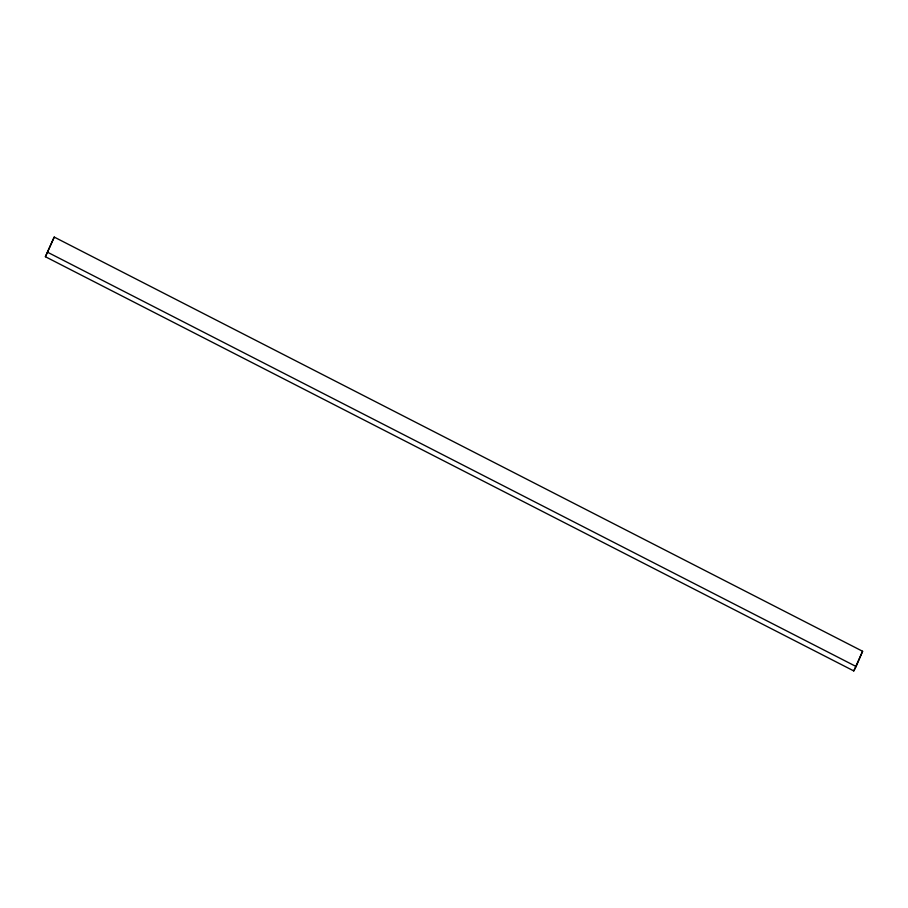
<?xml version="1.0" encoding="UTF-8"?>
<svg xmlns="http://www.w3.org/2000/svg" width="908" height="908" viewBox="0 0 908 908"><rect width="100%" height="100%" fill="white"/><g stroke="black" fill="none" stroke-linecap="round" stroke-linejoin="round"><path stroke-width="1.36" d="M45.4 256.726L54.23 237.079L862.6 651.274L856.13 666.529L853.77 670.921L45.4 256.726L54.23 237.079M853.77 670.921L862.6 651.274M47.761 252.333L856.13 666.529"/></g></svg>
